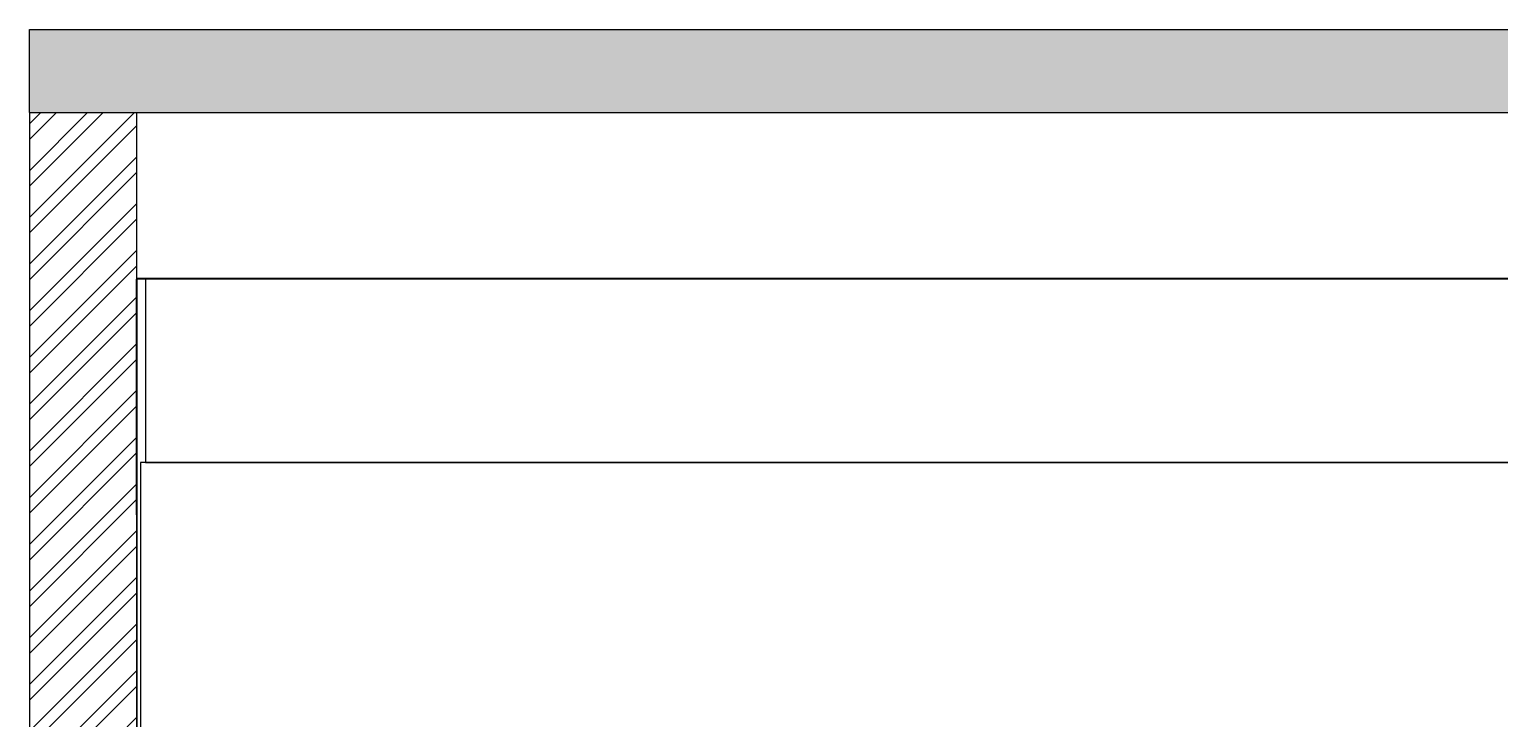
# Model space of a CAD drawing. Header units: feet. Extents: x 600 to 2744, y 411 to 1435.
# Drawn here: x 619.3 to 725.2, y 764.2 to 813.9 of the extents above; entities that cross this region are included whole.
import ezdxf

# ---------------------------------------------------------------- set-up
doc = ezdxf.new("R2010")
doc.units = ezdxf.units.FT
doc.header["$XCLIPFRAME"] = 2
picture_1 = doc.add_image_def('image2.jpg', size_in_pixel=(1600, 914))

msp = doc.modelspace()

# ---------------------------------------------------------------- hatches: boundary and pattern name
at = {"transparency": 33554687}
h = msp.add_hatch(dxfattribs=at)
h.set_pattern_fill('AR-CONC', scale=0.04)
h.set_pattern_definition([(50, (-2389.3266, 603.6715), (7.287387, -0.637563), [0.762, -8.382]), (355, (-2389.327, 603.6715), (-1.409737, 7.642274), [0.6096, -6.705623]), (100.45144, (-2388.7194, 603.6184), (5.87765, 7.00471), [0.6476, -7.12361]), (46.1842, (-2389.327, 605.7035), (10.843162, -1.681693), [1.143, -12.573]), (96.63556, (-2388.423, 605.563), (9.496165, 9.897045), [0.9714, -10.685424]), (351.18415, (-2389.327, 605.704), (9.496165, 9.897045), [0.9144, -10.05839]), (21, (-2388.3106, 605.1955), (6.064576, -4.090608), [0.762, -8.382]), (326, (-2388.311, 605.1955), (2.472081, 7.367519), [0.6096, -6.7056]), (71.45144, (-2387.805, 604.8546), (8.536657, 3.27691), [0.6476, -7.123598]), (37.5, (-2389.3266, 603.6715), (0.1235441, 3.3822016), [0, -6.62432, 0, -6.8072, 0, -6.731]), (7.5, (-2389.3266, 603.6715), (2.6727865, 4.007223), [0, -3.88112, 0, -6.47192, 0, -2.5654]), (327.5, (-2391.5923, 603.6715), (5.4236238, -0.2291498), [0, -2.54, 0, -7.9248, 0, -10.5156]), (317.5, (-2392.6083, 603.6715), (5.925167, 1.0170596), [0, -3.302, 0, -5.26288, 0, -7.4676])])
h.paths.add_polyline_path([(806.66, 807.91), (806.66, 813.91), (619.3, 813.91), (619.3, 807.91)])
at = {"true_color": 0x000000, "transparency": 33554687}
h = msp.add_hatch(dxfattribs=at)
h.set_pattern_fill('ANSI32', color=18, scale=0.25)
h.set_pattern_definition([(45, (-2389.3266, 603.6715), (-1.683798, 1.683798), []), (45, (-2388.204, 603.6715), (-1.683798, 1.683798), [])])
h.paths.add_polyline_path([(627.02, 795.96), (627.02, 807.91), (619.3, 807.91), (619.3, 762.91), (627.02, 762.91)])
h.paths.add_polyline_path([(627.02, 723.91), (619.3, 723.91), (619.3, 687.91), (627.02, 687.91)])
h.paths.add_polyline_path([(806.66, 807.91), (798.93, 807.91), (798.93, 795.91), (798.93, 687.91), (806.66, 687.91)])

# ---------------------------------------------------------------- linework, layer by layer
for p, q in [((619.3, 807.91), (619.3, 813.91)), ((619.3, 813.91), (806.66, 813.91)), ((619.3, 807.91), (619.3, 687.91)), ((619.3, 807.91), (806.66, 807.91)), ((619.3, 807.91), (619.3, 687.91)), ((627.02, 807.91), (627.02, 687.91)), ((752.95, 795.96), (627.02, 795.96)), ((627.02, 795.96), (627.02, 687.88)), ((627.02, 795.91), (752.95, 795.96)), ((798.93, 795.91), (627.02, 795.91)), ((627.04, 687.91), (627.02, 795.91))]:
    msp.add_line(p, q)
at = {"color": 18, "true_color": 0x000000}
msp.add_line((619.3, 807.91), (619.3, 807.91), dxfattribs=at)

# ---------------------------------------------------------------- pictures from other files: only their frames are drawn
at = {"color": 63, "true_color": 0xa8b568}
image = msp.add_image(picture_1, insert=(461.12, 782.69), size_in_units=(165.92, 94.78), dxfattribs=at)
image.set_boundary_path([(1599.4, 913.5), (1599.5, 913.5), (1599.5, 786.02), (1599.38, 786.02), (1599.4, 913.5)])
image = msp.add_image(picture_1, insert=(627.67, 782.69), size_in_units=(165.92, 94.78), dxfattribs=at)
image.set_boundary_path([(-0.5, 786.02), (-0.5, 913.5), (1213.57, 913.5), (1213.7, 785.51), (-0.5, 786.02)])
image = msp.add_image(picture_1, insert=(461.12, 687.91), size_in_units=(165.92, 94.78), dxfattribs=at)
image.set_boundary_path([(1599.5, 913.5), (1599.5, -0.5), (1599.4, -0.5), (1599.5, 913.5)])
at = {"color": 63}
image = msp.add_image(picture_1, insert=(627.3, 687.91), size_in_units=(165.92, 94.78), dxfattribs=at)
image.set_boundary_path([(1213.57, -0.5), (-0.5, -0.5), (-0.5, 913.5), (45.93, 913.42), (48.12, 455.06), (1136.57, 455.54), (1142.07, 913.42), (1212.65, 913.5), (1213.57, -0.5)])

doc.saveas('drawing.dxf')
